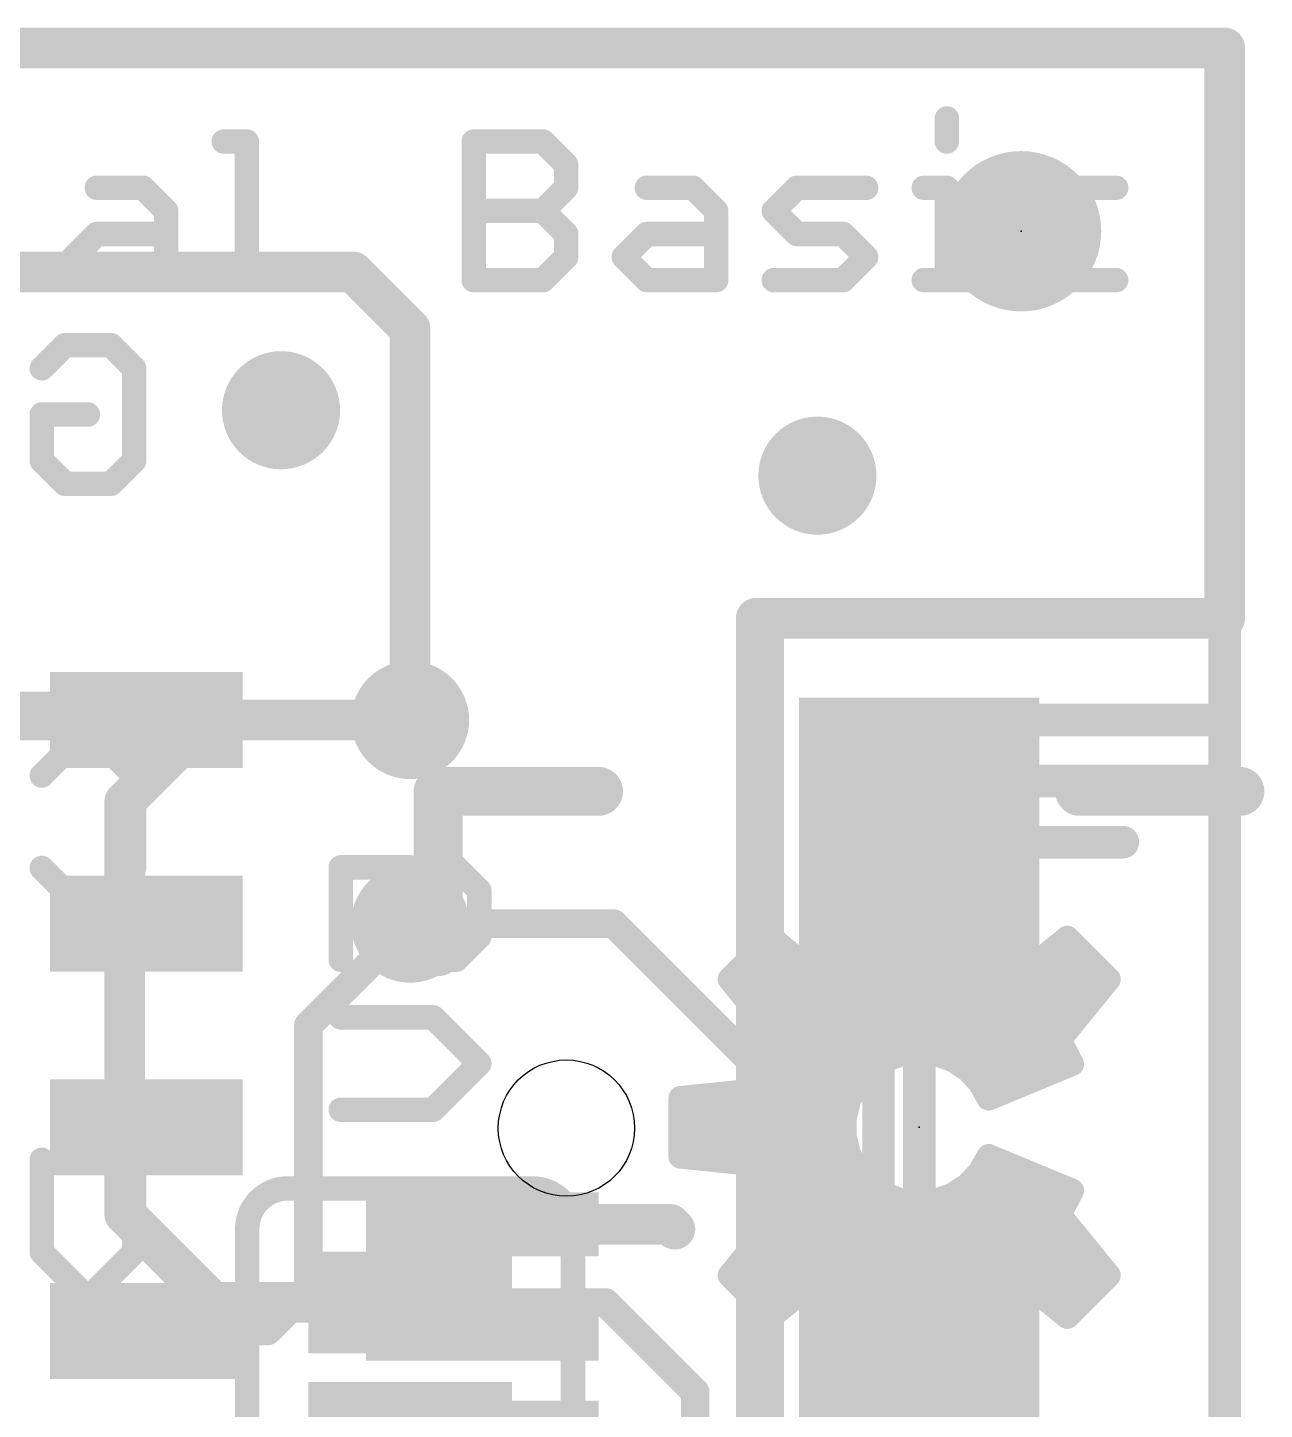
# Model space of a CAD drawing. Extents: x -29 to 78, y -18 to 17.
# Drawn here: x 15.39 to 23.11, y 8.78 to 17.4 of the extents above; entities that cross this region are included whole.
import ezdxf

# ---------------------------------------------------------------- set-up
doc = ezdxf.new("R2010")
doc.units = 0
for name, color, linetype in [('1', 12, 'CONTINUOUS'), ('16', 132, 'CONTINUOUS'), ('18', 110, 'CONTINUOUS'), ('20', 53, 'CONTINUOUS'), ('21', 41, 'CONTINUOUS'), ('22', 40, 'CONTINUOUS'), ('24', 53, 'CONTINUOUS'), ('51', 53, 'CONTINUOUS')]:
    doc.layers.add(name, color=color, linetype=linetype)

# ---------------------------------------------------------------- blocks, each defined once
blk = doc.blocks.new('RECT')
blk.add_solid([(-0.5, -0.5), (0.5, -0.5), (-0.5, 0.5), (0.5, 0.5)])
blk = doc.blocks.new('PIE')
at = {"const_width": 0.5}
blk.add_lwpolyline([(0, -0.25, 1), (0, 0.25, 1), (0, -0.25)], format="xyb", dxfattribs=at)
blk = doc.blocks.new('ROUNDV')
at = {"const_width": 0.5}
blk.add_lwpolyline([(0, -0.25, 1), (0, 0.25, 1), (0, -0.25)], format="xyb", dxfattribs=at)

msp = doc.modelspace()

# ---------------------------------------------------------------- linework, layer by layer
at = {"layer": '1'}
for points, const_width in [([(0, 17.272), (22.86, 17.272)], 0.254), ([(22.86, 17.272), (22.86, 13.716)], 0.254), ([(8.47, 15.875), (17.425, 15.875)], 0.254), ([(17.78, 15.52), (17.425, 15.875)], 0.254), ([(17.78, 15.52), (17.78, 13.081)], 0.254), ([(22.86, 13.716), (19.985, 13.716)], 0.254), ([(19.985, 13.716), (19.985, 3.556)], 0.254), ([(16.135, 13.081), (14.851, 13.081)], 0.254), ([(22.86, 12.7), (20.32, 12.7)], 0.2032), ([(20.32, 12.7), (20.32, 4.191)], 0.2032), ([(22.86, 4.191), (22.86, 12.7)], 0.2032), ([(20.955, 12.319), (22.225, 12.319)], 0.2032), ([(20.955, 4.953), (20.955, 12.319)], 0.2032), ([(17.145, 11.176), (17.78, 11.811)], 0.1778), ([(17.145, 9.525), (17.145, 11.176)], 0.1778), ([(18.23, 9.936), (19.401, 9.936)], 0.254), ([(19.401, 9.936), (19.431, 9.906)], 0.254), ([(16.891, 9.271), (17.145, 9.525)], 0.1778), ([(16.135, 9.271), (16.891, 9.271)], 0.1778)]:
    msp.add_lwpolyline(points, dxfattribs=dict(at, const_width=const_width))
for points, const_width in [([(22.9235, 17.272, 1), (22.7965, 17.272)], 0.127), ([(22.86, 17.2085, 1), (22.86, 17.3355)], 0.127), ([(17.4699, 15.9199, 1), (17.3801, 15.8301)], 0.127), ([(17.425, 15.8115, 1), (17.425, 15.9385)], 0.127), ([(17.8435, 15.52, 1), (17.7165, 15.52)], 0.127), ([(17.7351, 15.4751, 1), (17.8249, 15.5649)], 0.127), ([(19.985, 13.7795, 1), (19.985, 13.6525)], 0.127), ([(20.0485, 13.716, 1), (19.9215, 13.716)], 0.127), ([(22.86, 13.6525, 1), (22.86, 13.7795)], 0.127), ([(22.7965, 13.716, 1), (22.9235, 13.716)], 0.127), ([(16.135, 13.0175, 1), (16.135, 13.1445)], 0.127), ([(17.7165, 13.081, 1), (17.8435, 13.081)], 0.127), ([(20.32, 12.7508, 1), (20.32, 12.6492)], 0.1016), ([(20.3708, 12.7, 1), (20.2692, 12.7)], 0.1016), ([(22.9108, 12.7, 1), (22.8092, 12.7)], 0.1016), ([(22.86, 12.6492, 1), (22.86, 12.7508)], 0.1016), ([(20.955, 12.3698, 1), (20.955, 12.2682)], 0.1016), ([(21.0058, 12.319, 1), (20.9042, 12.319)], 0.1016), ([(22.225, 12.2682, 1), (22.225, 12.3698)], 0.1016), ([(17.8114, 11.7796, 1), (17.7486, 11.8424)], 0.0889), ([(17.1895, 11.176, 1), (17.1005, 11.176)], 0.0889), ([(17.1136, 11.2074, 1), (17.1764, 11.1446)], 0.0889), ([(18.23, 9.9995, 1), (18.23, 9.8725)], 0.127), ([(19.4459, 9.9809, 1), (19.3561, 9.8911)], 0.127), ([(19.3861, 9.8611, 1), (19.4759, 9.9509)], 0.127), ([(19.401, 9.8725, 1), (19.401, 9.9995)], 0.127), ([(17.1005, 9.525, 1), (17.1895, 9.525)], 0.0889), ([(17.1764, 9.4936, 1), (17.1136, 9.5564)], 0.0889), ([(16.135, 9.3155, 1), (16.135, 9.2266)], 0.0889), ([(16.8596, 9.3024, 1), (16.9224, 9.2396)], 0.0889), ([(16.891, 9.2266, 1), (16.891, 9.3155)], 0.0889)]:
    msp.add_lwpolyline(points, format="xyb", dxfattribs=dict(at, const_width=const_width))
at = {"layer": '16'}
for points, const_width in [([(0, 17.272), (22.86, 17.272)], 0.254), ([(22.86, 17.272), (22.86, 13.716)], 0.254), ([(22.86, 13.716), (19.939, 13.716)], 0.254), ([(19.939, 13.716), (19.939, 3.556)], 0.254), ([(16, 12.571), (16.51, 13.081)], 0.254), ([(16.51, 13.081), (17.78, 13.081)], 0.254), ([(22.86, 13.081), (20.701, 13.081)], 0.2032), ([(20.701, 13.081), (20.701, 4.191)], 0.2032), ([(22.86, 4.191), (22.86, 13.081)], 0.2032), ([(16, 10), (16, 12.571)], 0.254), ([(19.05, 11.811), (17.78, 11.811)], 0.1778), ([(19.939, 10.922), (19.05, 11.811)], 0.1778), ([(19.939, 5.842), (19.939, 10.922)], 0.1778), ([(16.5512, 9.4488), (16, 10)], 0.254), ([(17.78, 9.4488), (16.5512, 9.4488)], 0.254), ([(17.78, 9.4488), (18.9992, 9.4488)], 0.1778), ([(18.9992, 9.4488), (19.558, 8.89)], 0.1778), ([(19.558, 6.223), (19.558, 8.89)], 0.1778)]:
    msp.add_lwpolyline(points, dxfattribs=dict(at, const_width=const_width))
for points, const_width in [([(22.9235, 17.272, 1), (22.7965, 17.272)], 0.127), ([(22.86, 17.2085, 1), (22.86, 17.3355)], 0.127), ([(19.939, 13.7795, 1), (19.939, 13.6525)], 0.127), ([(20.0025, 13.716, 1), (19.8755, 13.716)], 0.127), ([(22.86, 13.6525, 1), (22.86, 13.7795)], 0.127), ([(22.7965, 13.716, 1), (22.9235, 13.716)], 0.127), ([(16.51, 13.1445, 1), (16.51, 13.0175)], 0.127), ([(16.5549, 13.0361, 1), (16.4651, 13.1259)], 0.127), ([(17.78, 13.0175, 1), (17.78, 13.1445)], 0.127), ([(20.701, 13.1318, 1), (20.701, 13.0302)], 0.1016), ([(20.7518, 13.081, 1), (20.6502, 13.081)], 0.1016), ([(22.9108, 13.081, 1), (22.8092, 13.081)], 0.1016), ([(22.86, 13.0302, 1), (22.86, 13.1318)], 0.1016), ([(16.0635, 12.571, 1), (15.9365, 12.571)], 0.127), ([(15.9551, 12.6159, 1), (16.0449, 12.5261)], 0.127), ([(17.78, 11.8554, 1), (17.78, 11.7666)], 0.0889), ([(19.0814, 11.8424, 1), (19.0186, 11.7796)], 0.0889), ([(19.05, 11.7666, 1), (19.05, 11.8554)], 0.0889), ([(19.9835, 10.922, 1), (19.8945, 10.922)], 0.0889), ([(19.9076, 10.8906, 1), (19.9704, 10.9534)], 0.0889), ([(16.0449, 10.0449, 1), (15.9551, 9.9551)], 0.127), ([(15.9365, 10, 1), (16.0635, 10)], 0.127), ([(16.5512, 9.5123, 1), (16.5512, 9.3853)], 0.127), ([(17.78, 9.3853, 1), (17.78, 9.5123)], 0.127), ([(16.5063, 9.4039, 1), (16.5961, 9.4937)], 0.127), ([(17.78, 9.4932, 1), (17.78, 9.4044)], 0.0889), ([(19.0306, 9.4802, 1), (18.9678, 9.4174)], 0.0889), ([(18.9992, 9.4044, 1), (18.9992, 9.4932)], 0.0889), ([(19.6025, 8.89, 1), (19.5135, 8.89)], 0.0889), ([(19.5266, 8.8586, 1), (19.5894, 8.9214)], 0.0889)]:
    msp.add_lwpolyline(points, format="xyb", dxfattribs=dict(at, const_width=const_width))
at = {"layer": '20', "const_width": 0.2032}
for points in [[(0, 17.272), (22.86, 17.272)], [(22.86, 17.272), (22.86, 0)]]:
    msp.add_lwpolyline(points, dxfattribs=at)
at = {"layer": '20', "const_width": 0.1016}
for points in [[(22.9108, 17.272, 1), (22.8092, 17.272)], [(22.86, 17.2212, 1), (22.86, 17.3228)]]:
    msp.add_lwpolyline(points, format="xyb", dxfattribs=at)
at = {"layer": '20'}
msp.add_circle((18.755, 10.536), 0.425, dxfattribs=at)
at = {"layer": '21'}
for points, const_width in [([(21.1274, 16.8326), (21.1274, 16.6885)], 0.1524), ([(16.6176, 16.6885), (16.7617, 16.6885)], 0.1524), ([(16.7617, 16.6885), (16.7617, 15.8242)], 0.1524), ([(18.1768, 15.8242), (18.1768, 16.6885)], 0.1524), ([(18.1768, 16.6885), (18.609, 16.6885)], 0.1524), ([(18.609, 16.6885), (18.7531, 16.5445)], 0.1524), ([(18.7531, 16.5445), (18.7531, 16.4004)], 0.1524), ([(15.8262, 16.4004), (16.1143, 16.4004)], 0.1524), ([(16.1143, 16.4004), (16.2583, 16.2564)], 0.1524), ([(18.7531, 16.4004), (18.609, 16.2564)], 0.1524), ([(19.2564, 16.4004), (19.5445, 16.4004)], 0.1524), ([(19.5445, 16.4004), (19.6886, 16.2564)], 0.1524), ([(20.0479, 16.2564), (20.1919, 16.4004)], 0.1524), ([(20.1919, 16.4004), (20.6241, 16.4004)], 0.1524), ([(20.9834, 16.4004), (21.1274, 16.4004)], 0.1524), ([(21.1274, 16.4004), (21.1274, 15.8242)], 0.1524), ([(21.7511, 16.4004), (21.6071, 16.2564)], 0.1524), ([(22.1833, 16.4004), (21.7511, 16.4004)], 0.1524), ([(16.2583, 16.2564), (16.2583, 15.8242)], 0.1524), ([(18.1768, 16.2564), (18.609, 16.2564)], 0.1524), ([(18.609, 16.2564), (18.7531, 16.1123)], 0.1524), ([(19.6886, 16.2564), (19.6886, 15.8242)], 0.1524), ([(20.1919, 16.1123), (20.0479, 16.2564)], 0.1524), ([(21.6071, 16.2564), (21.6071, 15.9683)], 0.1524), ([(15.6821, 15.9683), (15.8262, 16.1123)], 0.1524), ([(15.8262, 16.1123), (16.2583, 16.1123)], 0.1524), ([(18.7531, 16.1123), (18.7531, 15.9683)], 0.1524), ([(19.1123, 15.9683), (19.2564, 16.1123)], 0.1524), ([(19.2564, 16.1123), (19.6886, 16.1123)], 0.1524), ([(20.48, 16.1123), (20.1919, 16.1123)], 0.1524), ([(20.6241, 15.9683), (20.48, 16.1123)], 0.1524), ([(15.8262, 15.8242), (15.6821, 15.9683)], 0.1524), ([(18.7531, 15.9683), (18.609, 15.8242)], 0.1524), ([(19.2564, 15.8242), (19.1123, 15.9683)], 0.1524), ([(20.48, 15.8242), (20.6241, 15.9683)], 0.1524), ([(21.6071, 15.9683), (21.7511, 15.8242)], 0.1524), ([(15.0584, 15.8242), (15.3466, 15.8242)], 0.1524), ([(16.2583, 15.8242), (15.8262, 15.8242)], 0.1524), ([(16.6176, 15.8242), (16.9057, 15.8242)], 0.1524), ([(18.609, 15.8242), (18.1768, 15.8242)], 0.1524), ([(19.6886, 15.8242), (19.2564, 15.8242)], 0.1524), ([(20.0479, 15.8242), (20.48, 15.8242)], 0.1524), ([(20.9834, 15.8242), (21.2715, 15.8242)], 0.1524), ([(21.7511, 15.8242), (22.1833, 15.8242)], 0.1524), ([(18.955, 12.636), (17.955, 12.636)], 0.3048), ([(17.955, 12.636), (17.955, 11.636)], 0.3048), ([(21.955, 12.636), (22.955, 12.636)], 0.3048)]:
    msp.add_lwpolyline(points, dxfattribs=dict(at, const_width=const_width))
for points, const_width in [([(21.1655, 16.8326, 1), (21.0893, 16.8326)], 0.0762), ([(16.6176, 16.7266, 1), (16.6176, 16.6504)], 0.0762), ([(16.7998, 16.6885, 1), (16.7236, 16.6885)], 0.0762), ([(16.7617, 16.6504, 1), (16.7617, 16.7266)], 0.0762), ([(18.2149, 16.6885, 1), (18.1387, 16.6885)], 0.0762), ([(18.1768, 16.7266, 1), (18.1768, 16.6504)], 0.0762), ([(18.6359, 16.7155, 1), (18.5821, 16.6616)], 0.0762), ([(18.609, 16.6504, 1), (18.609, 16.7266)], 0.0762), ([(21.0893, 16.6885, 1), (21.1655, 16.6885)], 0.0762), ([(18.7912, 16.5445, 1), (18.715, 16.5445)], 0.0762), ([(18.7261, 16.5175, 1), (18.78, 16.5714)], 0.0762), ([(15.8262, 16.4385, 1), (15.8262, 16.3623)], 0.0762), ([(16.1412, 16.4274, 1), (16.0873, 16.3735)], 0.0762), ([(16.1143, 16.3623, 1), (16.1143, 16.4385)], 0.0762), ([(18.78, 16.3735, 1), (18.7261, 16.4274)], 0.0762), ([(19.2564, 16.4385, 1), (19.2564, 16.3623)], 0.0762), ([(19.5715, 16.4274, 1), (19.5176, 16.3735)], 0.0762), ([(19.5445, 16.3623, 1), (19.5445, 16.4385)], 0.0762), ([(20.1919, 16.4385, 1), (20.1919, 16.3623)], 0.0762), ([(20.2189, 16.3735, 1), (20.165, 16.4274)], 0.0762), ([(20.6241, 16.3623, 1), (20.6241, 16.4385)], 0.0762), ([(20.9834, 16.4385, 1), (20.9834, 16.3623)], 0.0762), ([(21.1655, 16.4004, 1), (21.0893, 16.4004)], 0.0762), ([(21.1274, 16.3623, 1), (21.1274, 16.4385)], 0.0762), ([(21.7511, 16.4385, 1), (21.7511, 16.3623)], 0.0762), ([(21.7781, 16.3735, 1), (21.7242, 16.4274)], 0.0762), ([(22.1833, 16.3623, 1), (22.1833, 16.4385)], 0.0762), ([(18.715, 16.4004, 1), (18.7912, 16.4004)], 0.0762), ([(16.2964, 16.2564, 1), (16.2202, 16.2564)], 0.0762), ([(16.2314, 16.2294, 1), (16.2853, 16.2833)], 0.0762), ([(18.1768, 16.2945, 1), (18.1768, 16.2183)], 0.0762), ([(18.6359, 16.2833, 1), (18.5821, 16.2294)], 0.0762), ([(18.5821, 16.2833, 1), (18.6359, 16.2294)], 0.0762), ([(18.609, 16.2183, 1), (18.609, 16.2945)], 0.0762), ([(19.7267, 16.2564, 1), (19.6505, 16.2564)], 0.0762), ([(19.6616, 16.2294, 1), (19.7155, 16.2833)], 0.0762), ([(20.0748, 16.2833, 1), (20.0209, 16.2294)], 0.0762), ([(20.0209, 16.2833, 1), (20.0748, 16.2294)], 0.0762), ([(21.5801, 16.2833, 1), (21.634, 16.2294)], 0.0762), ([(21.6452, 16.2564, 1), (21.569, 16.2564)], 0.0762), ([(15.8262, 16.1504, 1), (15.8262, 16.0742)], 0.0762), ([(15.8531, 16.0854, 1), (15.7992, 16.1393)], 0.0762), ([(16.2583, 16.0742, 1), (16.2583, 16.1504)], 0.0762), ([(18.7912, 16.1123, 1), (18.715, 16.1123)], 0.0762), ([(18.7261, 16.0854, 1), (18.78, 16.1393)], 0.0762), ([(19.2564, 16.1504, 1), (19.2564, 16.0742)], 0.0762), ([(19.2833, 16.0854, 1), (19.2295, 16.1393)], 0.0762), ([(19.6886, 16.0742, 1), (19.6886, 16.1504)], 0.0762), ([(20.1919, 16.1504, 1), (20.1919, 16.0742)], 0.0762), ([(20.165, 16.0854, 1), (20.2189, 16.1393)], 0.0762), ([(20.507, 16.1393, 1), (20.4531, 16.0854)], 0.0762), ([(20.48, 16.0742, 1), (20.48, 16.1504)], 0.0762), ([(15.7091, 15.9952, 1), (15.6552, 15.9413)], 0.0762), ([(15.6552, 15.9952, 1), (15.7091, 15.9413)], 0.0762), ([(18.78, 15.9413, 1), (18.7261, 15.9952)], 0.0762), ([(19.1393, 15.9952, 1), (19.0854, 15.9413)], 0.0762), ([(19.0854, 15.9952, 1), (19.1393, 15.9413)], 0.0762), ([(20.651, 15.9413, 1), (20.5972, 15.9952)], 0.0762), ([(20.5972, 15.9413, 1), (20.651, 15.9952)], 0.0762), ([(21.634, 15.9952, 1), (21.5801, 15.9413)], 0.0762), ([(18.715, 15.9683, 1), (18.7912, 15.9683)], 0.0762), ([(21.569, 15.9683, 1), (21.6452, 15.9683)], 0.0762), ([(15.3466, 15.7861, 1), (15.3466, 15.8623)], 0.0762), ([(15.8262, 15.8623, 1), (15.8262, 15.7861)], 0.0762), ([(15.7992, 15.7973, 1), (15.8531, 15.8511)], 0.0762), ([(16.2202, 15.8242, 1), (16.2964, 15.8242)], 0.0762), ([(16.2583, 15.7861, 1), (16.2583, 15.8623)], 0.0762), ([(16.6176, 15.8623, 1), (16.6176, 15.7861)], 0.0762), ([(16.7236, 15.8242, 1), (16.7998, 15.8242)], 0.0762), ([(16.9057, 15.7861, 1), (16.9057, 15.8623)], 0.0762), ([(18.1768, 15.8623, 1), (18.1768, 15.7861)], 0.0762), ([(18.1387, 15.8242, 1), (18.2149, 15.8242)], 0.0762), ([(18.5821, 15.8511, 1), (18.6359, 15.7973)], 0.0762), ([(18.609, 15.7861, 1), (18.609, 15.8623)], 0.0762), ([(19.2564, 15.8623, 1), (19.2564, 15.7861)], 0.0762), ([(19.2295, 15.7973, 1), (19.2833, 15.8511)], 0.0762), ([(19.6505, 15.8242, 1), (19.7267, 15.8242)], 0.0762), ([(19.6886, 15.7861, 1), (19.6886, 15.8623)], 0.0762), ([(20.0479, 15.8623, 1), (20.0479, 15.7861)], 0.0762), ([(20.4531, 15.8511, 1), (20.507, 15.7973)], 0.0762), ([(20.48, 15.7861, 1), (20.48, 15.8623)], 0.0762), ([(20.9834, 15.8623, 1), (20.9834, 15.7861)], 0.0762), ([(21.0893, 15.8242, 1), (21.1655, 15.8242)], 0.0762), ([(21.2715, 15.7861, 1), (21.2715, 15.8623)], 0.0762), ([(21.7511, 15.8623, 1), (21.7511, 15.7861)], 0.0762), ([(21.7242, 15.7973, 1), (21.7781, 15.8511)], 0.0762), ([(22.1833, 15.7861, 1), (22.1833, 15.8623)], 0.0762), ([(17.955, 12.7122, 1), (17.955, 12.5598)], 0.1524), ([(18.0312, 12.636, 1), (17.8788, 12.636)], 0.1524), ([(18.955, 12.5598, 1), (18.955, 12.7122)], 0.1524), ([(21.955, 12.7122, 1), (21.955, 12.5598)], 0.1524), ([(22.955, 12.5598, 1), (22.955, 12.7122)], 0.1524), ([(17.8788, 11.636, 1), (18.0312, 11.636)], 0.1524)]:
    msp.add_lwpolyline(points, format="xyb", dxfattribs=dict(at, const_width=const_width))
at = {"layer": '22'}
for points, const_width in [([(15.4829, 15.2745), (15.6269, 15.4185)], 0.1524), ([(15.6269, 15.4185), (15.915, 15.4185)], 0.1524), ([(15.915, 15.4185), (16.0591, 15.2745)], 0.1524), ([(16.0591, 15.2745), (16.0591, 14.6983)], 0.1524), ([(15.4829, 14.6983), (15.4829, 14.9864)], 0.1524), ([(15.4829, 14.9864), (15.771, 14.9864)], 0.1524), ([(15.6269, 14.5542), (15.4829, 14.6983)], 0.1524), ([(16.0591, 14.6983), (15.915, 14.5542)], 0.1524), ([(15.915, 14.5542), (15.6269, 14.5542)], 0.1524), ([(16.1353, 13.1826), (13.3287, 13.1826)], 0.1524), ([(15.4829, 12.7345), (15.6269, 12.8785)], 0.1524), ([(15.6269, 12.8785), (15.915, 12.8785)], 0.1524), ([(15.915, 12.8785), (16.0591, 12.7345)], 0.1524), ([(16.0591, 12.7345), (16.0591, 12.1583)], 0.1524), ([(17.3475, 11.5861), (17.3475, 12.1623)], 0.1524), ([(17.3475, 12.1623), (17.7796, 12.1623)], 0.1524), ([(17.7796, 12.1623), (17.6356, 11.8742)], 0.1524), ([(18.2118, 12.0183), (18.0677, 12.1623)], 0.1524), ([(15.6269, 12.0142), (15.4829, 12.1583)], 0.1524), ([(16.0591, 12.1583), (15.915, 12.0142)], 0.1524), ([(15.915, 12.0142), (15.6269, 12.0142)], 0.1524), ([(18.2118, 11.7302), (18.2118, 12.0183)], 0.1524), ([(20.723, 11.5459), (20.7722, 12.0298)], 0.15), ([(20.7692, 12), (21.1408, 12)], 0.15), ([(20.7722, 12.0298), (21.1378, 12.0298)], 0.15), ([(21.1378, 12.0298), (21.187, 11.5459)], 0.15), ([(17.6356, 11.8742), (17.6356, 11.7302)], 0.1524), ([(20.7539, 11.85), (21.1561, 11.85)], 0.15), ([(17.6356, 11.7302), (17.7796, 11.5861)], 0.1524), ([(18.0677, 11.5861), (18.2118, 11.7302)], 0.1524), ([(19.773, 11.4645), (20.0315, 11.723)], 0.15), ([(20.0085, 11.7), (20.0597, 11.7)], 0.15), ([(20.0315, 11.723), (20.4085, 11.4156)], 0.15), ([(20.7387, 11.7), (21.1713, 11.7)], 0.15), ([(21.5015, 11.4156), (21.8785, 11.723)], 0.15), ([(21.8503, 11.7), (21.9015, 11.7)], 0.15), ([(21.8785, 11.723), (22.137, 11.4645)], 0.15), ([(17.7796, 11.5861), (18.0677, 11.5861)], 0.1524), ([(19.8585, 11.55), (20.2437, 11.55)], 0.15), ([(20.4085, 11.4156), (20.5603, 11.4938)], 0.15), ([(20.5603, 11.4938), (20.723, 11.5459)], 0.15), ([(20.7234, 11.55), (21.1866, 11.55)], 0.15), ([(21.187, 11.5459), (21.3497, 11.4938)], 0.15), ([(21.3497, 11.4938), (21.5015, 11.4156)], 0.15), ([(21.6663, 11.55), (22.0515, 11.55)], 0.15), ([(20.0804, 11.0875), (19.773, 11.4645)], 0.15), ([(19.8256, 11.4), (22.0844, 11.4)], 0.15), ([(22.137, 11.4645), (21.8296, 11.0875)], 0.15), ([(17.3475, 11.2268), (17.9237, 11.2268)], 0.1524), ([(17.9237, 11.2268), (18.2118, 10.9387)], 0.1524), ([(19.9479, 11.25), (21.9621, 11.25)], 0.15), ([(20.0022, 10.9357), (20.0804, 11.0875)], 0.15), ([(20.0702, 11.1), (21.8398, 11.1)], 0.15), ([(21.8296, 11.0875), (21.9078, 10.9357)], 0.15), ([(20.7386, 10.9568), (20.646, 10.8934)], 0.15), ([(20.8436, 10.9963), (20.7386, 10.9568)], 0.15), ([(20.955, 11.0098), (20.8436, 10.9963)], 0.15), ([(21.0644, 10.9969), (20.955, 11.0098)], 0.15), ([(21.1678, 10.9587), (21.0644, 10.9969)], 0.15), ([(21.2595, 10.8975), (21.1678, 10.9587)], 0.15), ([(18.2118, 10.9387), (17.9237, 10.6506)], 0.1524), ([(19.9501, 10.773), (20.0022, 10.9357)], 0.15), ([(20.0096, 10.95), (20.7287, 10.95)], 0.15), ([(20.646, 10.8934), (20.5711, 10.8099)], 0.15), ([(21.1809, 10.95), (21.9004, 10.95)], 0.15), ([(21.3343, 10.8166), (21.2595, 10.8975)], 0.15), ([(21.9078, 10.9357), (21.3881, 10.7204)], 0.15), ([(19.9587, 10.8), (20.5658, 10.8)], 0.15), ([(20.5711, 10.8099), (20.5182, 10.7109)], 0.15), ([(21.3881, 10.7204), (21.3343, 10.8166)], 0.15), ([(21.3435, 10.8), (21.5802, 10.8)], 0.15), ([(19.4662, 10.7238), (19.9501, 10.773)], 0.15), ([(19.4662, 10.3582), (19.4662, 10.7238)], 0.15), ([(20.5182, 10.7109), (20.4904, 10.6022)], 0.15), ([(17.9237, 10.6506), (17.3475, 10.6506)], 0.1524), ([(19.4662, 10.65), (20.5026, 10.65)], 0.15), ([(20.4904, 10.6022), (20.4892, 10.49)], 0.15), ([(19.4662, 10.5), (20.4893, 10.5)], 0.15), ([(20.4892, 10.49), (20.5146, 10.3808)], 0.15), ([(19.9501, 10.309), (19.4662, 10.3582)], 0.15), ([(20.5146, 10.3808), (20.5654, 10.2807)], 0.15), ([(21.333, 10.2638), (21.3881, 10.3616)], 0.15), ([(21.3881, 10.3616), (21.9078, 10.1463)], 0.15), ([(15.4829, 9.7623), (15.4829, 10.3385)], 0.1524), ([(16.0591, 10.3385), (16.0591, 9.7623)], 0.1524), ([(19.5468, 10.35), (20.5302, 10.35)], 0.15), ([(20.0022, 10.1463), (19.9501, 10.309)], 0.15), ([(20.5654, 10.2807), (20.6384, 10.1955)], 0.15), ([(21.3816, 10.35), (21.4161, 10.35)], 0.15), ([(19.985, 10.2), (20.6346, 10.2)], 0.15), ([(20.6384, 10.1955), (20.7296, 10.1302)], 0.15), ([(21.1623, 10.1207), (21.2563, 10.182)], 0.15), ([(21.2563, 10.182), (21.333, 10.2638)], 0.15), ([(21.2732, 10.2), (21.7782, 10.2)], 0.15), ([(18.542, 10.16), (17.018, 10.16)], 0.1524), ([(20.0804, 9.9945), (20.0022, 10.1463)], 0.15), ([(20.7296, 10.1302), (20.8337, 10.0883)], 0.15), ([(21.0565, 10.0835), (21.1623, 10.1207)], 0.15), ([(21.9078, 10.1463), (21.8296, 9.9945)], 0.15), ([(20.0518, 10.05), (21.8582, 10.05)], 0.15), ([(20.8337, 10.0883), (20.9448, 10.0725)], 0.15), ([(20.9448, 10.0725), (21.0565, 10.0835)], 0.15), ([(19.773, 9.6175), (20.0804, 9.9945)], 0.15), ([(21.8296, 9.9945), (22.137, 9.6175)], 0.15), ([(16.764, 9.906), (16.764, 7.366)], 0.1524), ([(18.796, 7.366), (18.796, 9.906)], 0.1524), ([(20.0033, 9.9), (21.9067, 9.9)], 0.15), ([(15.771, 9.4742), (15.4829, 9.7623)], 0.1524), ([(16.0591, 9.7623), (15.771, 9.4742)], 0.1524), ([(19.881, 9.75), (22.029, 9.75)], 0.15), ([(20.4085, 9.6664), (20.0315, 9.359)], 0.15), ([(20.5603, 9.5882), (20.4085, 9.6664)], 0.15), ([(21.5015, 9.6664), (21.3497, 9.5882)], 0.15), ([(21.8785, 9.359), (21.5015, 9.6664)], 0.15), ([(20.0315, 9.359), (19.773, 9.6175)], 0.15), ([(19.7905, 9.6), (20.3271, 9.6)], 0.15), ([(20.5374, 9.6), (21.3726, 9.6)], 0.15), ([(20.723, 9.5361), (20.5603, 9.5882)], 0.15), ([(21.3497, 9.5882), (21.187, 9.5361)], 0.15), ([(21.5829, 9.6), (22.1195, 9.6)], 0.15), ([(22.137, 9.6175), (21.8785, 9.359)], 0.15), ([(20.7722, 9.0522), (20.723, 9.5361)], 0.15), ([(21.187, 9.5361), (21.1378, 9.0522)], 0.15), ([(19.9405, 9.45), (20.1431, 9.45)], 0.15), ([(20.7318, 9.45), (21.1782, 9.45)], 0.15), ([(21.7669, 9.45), (21.9695, 9.45)], 0.15), ([(20.747, 9.3), (21.163, 9.3)], 0.15), ([(20.7623, 9.15), (21.1477, 9.15)], 0.15), ([(21.1378, 9.0522), (20.7722, 9.0522)], 0.15)]:
    msp.add_lwpolyline(points, dxfattribs=dict(at, const_width=const_width))
for points, const_width in [([(15.6269, 15.4566, 1), (15.6269, 15.3804)], 0.0762), ([(15.6539, 15.3916, 1), (15.6, 15.4455)], 0.0762), ([(15.942, 15.4455, 1), (15.8881, 15.3916)], 0.0762), ([(15.915, 15.3804, 1), (15.915, 15.4566)], 0.0762), ([(15.4559, 15.3014, 1), (15.5098, 15.2475)], 0.0762), ([(16.0972, 15.2745, 1), (16.021, 15.2745)], 0.0762), ([(16.0321, 15.2475, 1), (16.086, 15.3014)], 0.0762), ([(15.521, 14.9864, 1), (15.4448, 14.9864)], 0.0762), ([(15.4829, 15.0245, 1), (15.4829, 14.9483)], 0.0762), ([(15.771, 14.9483, 1), (15.771, 15.0245)], 0.0762), ([(15.5098, 14.7252, 1), (15.4559, 14.6713)], 0.0762), ([(15.4448, 14.6983, 1), (15.521, 14.6983)], 0.0762), ([(16.021, 14.6983, 1), (16.0972, 14.6983)], 0.0762), ([(16.086, 14.6713, 1), (16.0321, 14.7252)], 0.0762), ([(15.6269, 14.5923, 1), (15.6269, 14.5161)], 0.0762), ([(15.6, 14.5273, 1), (15.6539, 14.5811)], 0.0762), ([(15.8881, 14.5811, 1), (15.942, 14.5273)], 0.0762), ([(15.915, 14.5161, 1), (15.915, 14.5923)], 0.0762), ([(16.1353, 13.1445, 1), (16.1353, 13.2207)], 0.0762), ([(15.6269, 12.9166, 1), (15.6269, 12.8404)], 0.0762), ([(15.6539, 12.8516, 1), (15.6, 12.9055)], 0.0762), ([(15.942, 12.9055, 1), (15.8881, 12.8516)], 0.0762), ([(15.915, 12.8404, 1), (15.915, 12.9166)], 0.0762), ([(15.4559, 12.7614, 1), (15.5098, 12.7075)], 0.0762), ([(16.0972, 12.7345, 1), (16.021, 12.7345)], 0.0762), ([(16.0321, 12.7075, 1), (16.086, 12.7614)], 0.0762), ([(17.3856, 12.1623, 1), (17.3094, 12.1623)], 0.0762), ([(17.3475, 12.2004, 1), (17.3475, 12.1242)], 0.0762), ([(17.8137, 12.1453, 1), (17.7456, 12.1794)], 0.0762), ([(17.7796, 12.1242, 1), (17.7796, 12.2004)], 0.0762), ([(18.0947, 12.1893, 1), (18.0408, 12.1354)], 0.0762), ([(15.5098, 12.1852, 1), (15.4559, 12.1313)], 0.0762), ([(16.021, 12.1583, 1), (16.0972, 12.1583)], 0.0762), ([(16.086, 12.1313, 1), (16.0321, 12.1852)], 0.0762), ([(15.6269, 12.0523, 1), (15.6269, 11.9761)], 0.0762), ([(15.6, 11.9873, 1), (15.6539, 12.0411)], 0.0762), ([(15.8881, 12.0411, 1), (15.942, 11.9873)], 0.0762), ([(15.915, 11.9761, 1), (15.915, 12.0523)], 0.0762), ([(18.2499, 12.0183, 1), (18.1737, 12.0183)], 0.0762), ([(18.1849, 11.9913, 1), (18.2387, 12.0452)], 0.0762), ([(20.7692, 12.0375, 1), (20.7692, 11.9625)], 0.075), ([(20.7722, 12.0673, 1), (20.7722, 11.9923)], 0.075), ([(20.8095, 12.026, 1), (20.7349, 12.0336)], 0.075), ([(21.1751, 12.0336, 1), (21.1005, 12.026)], 0.075), ([(21.1378, 11.9923, 1), (21.1378, 12.0673)], 0.075), ([(21.1408, 11.9625, 1), (21.1408, 12.0375)], 0.075), ([(17.6737, 11.8742, 1), (17.5975, 11.8742)], 0.0762), ([(17.6015, 11.8912, 1), (17.6697, 11.8572)], 0.0762), ([(20.7539, 11.8875, 1), (20.7539, 11.8125)], 0.075), ([(21.1561, 11.8125, 1), (21.1561, 11.8875)], 0.075), ([(17.6625, 11.7571, 1), (17.6086, 11.7032)], 0.0762), ([(18.2387, 11.7032, 1), (18.1849, 11.7571)], 0.0762), ([(17.5975, 11.7302, 1), (17.6737, 11.7302)], 0.0762), ([(18.1737, 11.7302, 1), (18.2499, 11.7302)], 0.0762), ([(20.0085, 11.7375, 1), (20.0085, 11.6625)], 0.075), ([(20.0552, 11.7521, 1), (20.0078, 11.6939)], 0.075), ([(20.058, 11.6965, 1), (20.005, 11.7495)], 0.075), ([(20.0597, 11.6625, 1), (20.0597, 11.7375)], 0.075), ([(20.7387, 11.7375, 1), (20.7387, 11.6625)], 0.075), ([(21.1713, 11.6625, 1), (21.1713, 11.7375)], 0.075), ([(21.8503, 11.7375, 1), (21.8503, 11.6625)], 0.075), ([(21.905, 11.7495, 1), (21.852, 11.6965)], 0.075), ([(21.9022, 11.6939, 1), (21.8548, 11.7521)], 0.075), ([(21.9015, 11.6625, 1), (21.9015, 11.7375)], 0.075), ([(17.7796, 11.6242, 1), (17.7796, 11.548)], 0.0762), ([(17.7527, 11.5592, 1), (17.8066, 11.613)], 0.0762), ([(18.0408, 11.613, 1), (18.0947, 11.5592)], 0.0762), ([(18.0677, 11.548, 1), (18.0677, 11.6242)], 0.0762), ([(17.3094, 11.5861, 1), (17.3856, 11.5861)], 0.0762), ([(19.8585, 11.5875, 1), (19.8585, 11.5125)], 0.075), ([(20.2437, 11.5125, 1), (20.2437, 11.5875)], 0.075), ([(20.5489, 11.5295, 1), (20.5718, 11.4581)], 0.075), ([(20.5775, 11.4605, 1), (20.5432, 11.5272)], 0.075), ([(20.6857, 11.5497, 1), (20.7603, 11.5421)], 0.075), ([(20.7234, 11.5875, 1), (20.7234, 11.5125)], 0.075), ([(20.7344, 11.5102, 1), (20.7116, 11.5816)], 0.075), ([(21.1984, 11.5816, 1), (21.1756, 11.5102)], 0.075), ([(21.1497, 11.5421, 1), (21.2243, 11.5497)], 0.075), ([(21.1866, 11.5125, 1), (21.1866, 11.5875)], 0.075), ([(21.3668, 11.5272, 1), (21.3325, 11.4605)], 0.075), ([(21.3382, 11.4581, 1), (21.3611, 11.5295)], 0.075), ([(21.6663, 11.5875, 1), (21.6663, 11.5125)], 0.075), ([(22.0515, 11.5125, 1), (22.0515, 11.5875)], 0.075), ([(19.8021, 11.4882, 1), (19.7439, 11.4408)], 0.075), ([(19.7465, 11.491, 1), (19.7995, 11.438)], 0.075), ([(19.8256, 11.4375, 1), (19.8256, 11.3625)], 0.075), ([(20.3913, 11.4489, 1), (20.4257, 11.3823)], 0.075), ([(20.3848, 11.3865, 1), (20.4322, 11.4447)], 0.075), ([(21.4778, 11.4447, 1), (21.5252, 11.3865)], 0.075), ([(21.4843, 11.3823, 1), (21.5187, 11.4489)], 0.075), ([(22.0844, 11.3625, 1), (22.0844, 11.4375)], 0.075), ([(22.1661, 11.4408, 1), (22.1079, 11.4882)], 0.075), ([(22.1105, 11.438, 1), (22.1635, 11.491)], 0.075), ([(17.3475, 11.2649, 1), (17.3475, 11.1887)], 0.0762), ([(17.9506, 11.2537, 1), (17.8967, 11.1999)], 0.0762), ([(17.9237, 11.1887, 1), (17.9237, 11.2649)], 0.0762), ([(19.9479, 11.2875, 1), (19.9479, 11.2125)], 0.075), ([(21.9621, 11.2125, 1), (21.9621, 11.2875)], 0.075), ([(20.0702, 11.1375, 1), (20.0702, 11.0625)], 0.075), ([(20.1137, 11.0703, 1), (20.0471, 11.1047)], 0.075), ([(20.0513, 11.0638, 1), (20.1095, 11.1112)], 0.075), ([(21.8629, 11.1047, 1), (21.7963, 11.0703)], 0.075), ([(21.8005, 11.1112, 1), (21.8587, 11.0638)], 0.075), ([(21.8398, 11.0625, 1), (21.8398, 11.1375)], 0.075), ([(20.7598, 10.9259, 1), (20.7174, 10.9878)], 0.075), ([(20.8391, 11.0336, 1), (20.8481, 10.9591)], 0.075), ([(20.8568, 10.9613, 1), (20.8304, 11.0314)], 0.075), ([(20.9594, 11.047, 1), (20.9506, 10.9726)], 0.075), ([(20.9595, 10.9726, 1), (20.9505, 11.047)], 0.075), ([(21.0774, 11.032, 1), (21.0515, 10.9617)], 0.075), ([(21.06, 10.9596, 1), (21.0688, 11.0341)], 0.075), ([(21.1887, 10.9899, 1), (21.147, 10.9275)], 0.075), ([(21.1549, 10.9235, 1), (21.1808, 10.9939)], 0.075), ([(18.2387, 10.9117, 1), (18.1849, 10.9656)], 0.0762), ([(18.1849, 10.9117, 1), (18.2387, 10.9656)], 0.0762), ([(19.9688, 10.9528, 1), (20.0355, 10.9185)], 0.075), ([(20.0379, 10.9242, 1), (19.9665, 10.9471)], 0.075), ([(20.0096, 10.9875, 1), (20.0096, 10.9125)], 0.075), ([(20.6248, 10.9244, 1), (20.6672, 10.8625)], 0.075), ([(20.6739, 10.8684, 1), (20.6181, 10.9185)], 0.075), ([(20.7254, 10.9919, 1), (20.7518, 10.9217)], 0.075), ([(20.7287, 10.9125, 1), (20.7287, 10.9875)], 0.075), ([(21.1809, 10.9875, 1), (21.1809, 10.9125)], 0.075), ([(21.287, 10.9229, 1), (21.2319, 10.872)], 0.075), ([(21.2386, 10.8663, 1), (21.2803, 10.9287)], 0.075), ([(21.8745, 10.9185, 1), (21.9411, 10.9529)], 0.075), ([(21.9222, 10.9011, 1), (21.8934, 10.9703)], 0.075), ([(21.9004, 10.9125, 1), (21.9004, 10.9875)], 0.075), ([(19.9587, 10.8375, 1), (19.9587, 10.7625)], 0.075), ([(20.5432, 10.8349, 1), (20.599, 10.7849)], 0.075), ([(20.6042, 10.7922, 1), (20.538, 10.8276)], 0.075), ([(20.5658, 10.7625, 1), (20.5658, 10.8375)], 0.075), ([(21.367, 10.8349, 1), (21.3015, 10.7982)], 0.075), ([(21.3435, 10.8375, 1), (21.3435, 10.7625)], 0.075), ([(21.3067, 10.7911, 1), (21.3618, 10.842)], 0.075), ([(21.5802, 10.7625, 1), (21.5802, 10.8375)], 0.075), ([(19.5037, 10.7238, 1), (19.4287, 10.7238)], 0.075), ([(19.4624, 10.7611, 1), (19.47, 10.6865)], 0.075), ([(19.9144, 10.7844, 1), (19.9858, 10.7616)], 0.075), ([(19.9539, 10.7357, 1), (19.9463, 10.8103)], 0.075), ([(20.5546, 10.7016, 1), (20.4819, 10.7202)], 0.075), ([(21.3737, 10.755, 1), (21.4025, 10.6858)], 0.075), ([(21.3554, 10.7021, 1), (21.4208, 10.7387)], 0.075), ([(17.3475, 10.6887, 1), (17.3475, 10.6125)], 0.0762), ([(17.8967, 10.6775, 1), (17.9506, 10.6236)], 0.0762), ([(17.9237, 10.6125, 1), (17.9237, 10.6887)], 0.0762), ([(19.4662, 10.6875, 1), (19.4662, 10.6125)], 0.075), ([(20.4852, 10.7286, 1), (20.5513, 10.6932)], 0.075), ([(20.5026, 10.6125, 1), (20.5026, 10.6875)], 0.075), ([(20.5279, 10.6018, 1), (20.4529, 10.6026)], 0.075), ([(20.4541, 10.6115, 1), (20.5267, 10.5929)], 0.075), ([(19.4662, 10.5375, 1), (19.4662, 10.4625)], 0.075), ([(20.5257, 10.4985, 1), (20.4526, 10.4815)], 0.075), ([(20.4517, 10.4904, 1), (20.5267, 10.4896)], 0.075), ([(20.4893, 10.4625, 1), (20.4893, 10.5375)], 0.075), ([(19.47, 10.3955, 1), (19.4624, 10.3209)], 0.075), ([(20.5481, 10.3977, 1), (20.4812, 10.3638)], 0.075), ([(20.4781, 10.3722, 1), (20.5512, 10.3893)], 0.075), ([(21.4025, 10.3962, 1), (21.3737, 10.327)], 0.075), ([(21.4208, 10.3432, 1), (21.3554, 10.38)], 0.075), ([(15.521, 10.3385, 1), (15.4448, 10.3385)], 0.0762), ([(16.0972, 10.3385, 1), (16.021, 10.3385)], 0.0762), ([(19.4287, 10.3582, 1), (19.5037, 10.3582)], 0.075), ([(19.5468, 10.3875, 1), (19.5468, 10.3125)], 0.075), ([(19.9858, 10.3204, 1), (19.9144, 10.2976)], 0.075), ([(19.9463, 10.2717, 1), (19.9539, 10.3463)], 0.075), ([(20.5938, 10.3051, 1), (20.5369, 10.2563)], 0.075), ([(20.5302, 10.3125, 1), (20.5302, 10.3875)], 0.075), ([(21.3816, 10.3875, 1), (21.3816, 10.3125)], 0.075), ([(21.4161, 10.3125, 1), (21.4161, 10.3875)], 0.075), ([(19.985, 10.2375, 1), (19.985, 10.1625)], 0.075), ([(20.5319, 10.2637, 1), (20.5988, 10.2976)], 0.075), ([(20.6603, 10.226, 1), (20.6166, 10.165)], 0.075), ([(20.61, 10.1711, 1), (20.6669, 10.2199)], 0.075), ([(20.6346, 10.1625, 1), (20.6346, 10.2375)], 0.075), ([(21.2732, 10.2375, 1), (21.2732, 10.1625)], 0.075), ([(21.2768, 10.1505, 1), (21.2358, 10.2134)], 0.075), ([(21.3004, 10.2822, 1), (21.3657, 10.2454)], 0.075), ([(21.3604, 10.2382, 1), (21.3057, 10.2895)], 0.075), ([(21.7782, 10.1625, 1), (21.7782, 10.2375)], 0.075), ([(17.018, 10.16, 0.4142), (16.764, 9.906)], 0.1524), ([(17.018, 10.1981, 1), (17.018, 10.1219)], 0.0762), ([(17.018, 10.1219, 1), (17.018, 10.1981)], 0.0762), ([(18.796, 9.906, 0.4142), (18.542, 10.16)], 0.1524), ([(18.542, 10.1981, 1), (18.542, 10.1219)], 0.0762), ([(18.542, 10.1219, 1), (18.542, 10.1981)], 0.0762), ([(20.0355, 10.1635, 1), (19.9688, 10.1292)], 0.075), ([(19.9665, 10.1349, 1), (20.0379, 10.1578)], 0.075), ([(20.7436, 10.1649, 1), (20.7156, 10.0954)], 0.075), ([(20.7078, 10.0997, 1), (20.7515, 10.1606)], 0.075), ([(21.1419, 10.1521, 1), (21.1828, 10.0892)], 0.075), ([(21.1748, 10.0853, 1), (21.1499, 10.156)], 0.075), ([(21.229, 10.2076, 1), (21.2837, 10.1563)], 0.075), ([(21.9411, 10.1291, 1), (21.8745, 10.1635)], 0.075), ([(21.8934, 10.1117, 1), (21.9222, 10.1809)], 0.075), ([(20.0518, 10.0875, 1), (20.0518, 10.0125)], 0.075), ([(20.839, 10.1255, 1), (20.8284, 10.0512)], 0.075), ([(20.8198, 10.0535, 1), (20.8477, 10.1231)], 0.075), ([(20.9412, 10.1098, 1), (20.9485, 10.0351)], 0.075), ([(20.9395, 10.0353, 1), (20.9501, 10.1096)], 0.075), ([(21.044, 10.1188, 1), (21.0689, 10.0481)], 0.075), ([(21.0602, 10.0461, 1), (21.0528, 10.1208)], 0.075), ([(21.8582, 10.0125, 1), (21.8582, 10.0875)], 0.075), ([(20.0471, 9.9773, 1), (20.1137, 10.0117)], 0.075), ([(20.1095, 9.9708, 1), (20.0513, 10.0182)], 0.075), ([(21.8587, 10.0182, 1), (21.8005, 9.9708)], 0.075), ([(21.7963, 10.0117, 1), (21.8629, 9.9773)], 0.075), ([(16.8021, 9.906, 1), (16.7259, 9.906)], 0.0762), ([(16.7259, 9.906, 1), (16.8021, 9.906)], 0.0762), ([(18.8341, 9.906, 1), (18.7579, 9.906)], 0.0762), ([(18.7579, 9.906, 1), (18.8341, 9.906)], 0.0762), ([(20.0033, 9.9375, 1), (20.0033, 9.8625)], 0.075), ([(21.9067, 9.8625, 1), (21.9067, 9.9375)], 0.075), ([(15.5098, 9.7893, 1), (15.4559, 9.7354)], 0.0762), ([(16.086, 9.7354, 1), (16.0321, 9.7893)], 0.0762), ([(19.881, 9.7875, 1), (19.881, 9.7125)], 0.075), ([(22.029, 9.7125, 1), (22.029, 9.7875)], 0.075), ([(15.4448, 9.7623, 1), (15.521, 9.7623)], 0.0762), ([(16.021, 9.7623, 1), (16.0972, 9.7623)], 0.0762), ([(20.4257, 9.6997, 1), (20.3913, 9.6331)], 0.075), ([(20.4322, 9.6373, 1), (20.3848, 9.6955)], 0.075), ([(21.5252, 9.6955, 1), (21.4778, 9.6373)], 0.075), ([(21.5187, 9.6331, 1), (21.4843, 9.6997)], 0.075), ([(19.7995, 9.644, 1), (19.7465, 9.591)], 0.075), ([(19.7439, 9.6412, 1), (19.8021, 9.5938)], 0.075), ([(19.7905, 9.6375, 1), (19.7905, 9.5625)], 0.075), ([(20.3271, 9.5625, 1), (20.3271, 9.6375)], 0.075), ([(20.5374, 9.6375, 1), (20.5374, 9.5625)], 0.075), ([(20.5718, 9.6239, 1), (20.5489, 9.5525)], 0.075), ([(20.5432, 9.5548, 1), (20.5775, 9.6215)], 0.075), ([(21.3325, 9.6215, 1), (21.3668, 9.5548)], 0.075), ([(21.3611, 9.5525, 1), (21.3382, 9.6239)], 0.075), ([(21.3726, 9.5625, 1), (21.3726, 9.6375)], 0.075), ([(21.5829, 9.6375, 1), (21.5829, 9.5625)], 0.075), ([(22.1079, 9.5938, 1), (22.1661, 9.6412)], 0.075), ([(22.1635, 9.591, 1), (22.1105, 9.644)], 0.075), ([(22.1195, 9.5625, 1), (22.1195, 9.6375)], 0.075), ([(20.7603, 9.5399, 1), (20.6857, 9.5323)], 0.075), ([(20.7116, 9.5004, 1), (20.7344, 9.5718)], 0.075), ([(21.1756, 9.5718, 1), (21.1984, 9.5004)], 0.075), ([(21.2243, 9.5323, 1), (21.1497, 9.5399)], 0.075), ([(15.744, 9.5011, 1), (15.7979, 9.4473)], 0.0762), ([(15.744, 9.4473, 1), (15.7979, 9.5011)], 0.0762), ([(19.9405, 9.4875, 1), (19.9405, 9.4125)], 0.075), ([(20.1431, 9.4125, 1), (20.1431, 9.4875)], 0.075), ([(20.7318, 9.4875, 1), (20.7318, 9.4125)], 0.075), ([(21.1782, 9.4125, 1), (21.1782, 9.4875)], 0.075), ([(21.7669, 9.4875, 1), (21.7669, 9.4125)], 0.075), ([(21.9695, 9.4125, 1), (21.9695, 9.4875)], 0.075), ([(20.0078, 9.3881, 1), (20.0552, 9.3299)], 0.075), ([(20.005, 9.3325, 1), (20.058, 9.3855)], 0.075), ([(21.852, 9.3855, 1), (21.905, 9.3325)], 0.075), ([(21.8548, 9.3299, 1), (21.9022, 9.3881)], 0.075), ([(20.747, 9.3375, 1), (20.747, 9.2625)], 0.075), ([(21.163, 9.2625, 1), (21.163, 9.3375)], 0.075), ([(20.7623, 9.1875, 1), (20.7623, 9.1125)], 0.075), ([(21.1477, 9.1125, 1), (21.1477, 9.1875)], 0.075), ([(20.7722, 9.0897, 1), (20.7722, 9.0147)], 0.075), ([(20.7349, 9.0484, 1), (20.8095, 9.056)], 0.075), ([(21.1005, 9.056, 1), (21.1751, 9.0484)], 0.075), ([(21.1378, 9.0147, 1), (21.1378, 9.0897)], 0.075)]:
    msp.add_lwpolyline(points, format="xyb", dxfattribs=dict(at, const_width=const_width))
at = {"layer": '24'}
for p in [(21.59, 16.129), (20.955, 10.541)]:
    msp.add_point(p, dxfattribs=at)

# ---------------------------------------------------------------- block references
at = {"layer": '1', "rotation": 270}
for p, xscale, yscale in [((16.135, 13.081), 0.6, 1.2), ((20.955, 12.321), 1.8, 1.5), ((16.135, 11.811), 0.6, 1.2), ((16.135, 10.541), 0.6, 1.2), ((18.23, 9.936), 0.4, 1.45), ((20.955, 8.636), 2.5, 1.5), ((16.135, 9.271), 0.6, 1.2), ((18.23, 9.286), 0.4, 1.45), ((18.23, 8.636), 0.4, 1.45)]:
    msp.add_blockref('RECT', p, dxfattribs=dict(at, xscale=xscale, yscale=yscale))
at = {"layer": '16'}
msp.add_blockref('PIE', (21.59, 16.129), dxfattribs=at)
at = {"layer": '16', "xscale": 0.635, "yscale": 1.27, "rotation": 270}
for p in [(17.78, 9.4488), (17.78, 8.636)]:
    msp.add_blockref('RECT', p, dxfattribs=at)
at = {"layer": '18', "xscale": 0.7366, "yscale": 0.7366}
for p in [(16.975, 15.013), (16.975, 15.013), (20.32, 14.605), (20.32, 14.605), (17.78, 13.081), (17.78, 13.081), (20.955, 12.319), (20.955, 12.319), (17.78, 11.811), (17.78, 11.811), (20.955, 8.636), (20.955, 8.636)]:
    msp.add_blockref('ROUNDV', p, dxfattribs=at)
at = {"layer": '51', "xscale": 0.508, "rotation": 270}
for p, yscale in [((16.1608, 13.081), 1.0795), ((16.129, 11.811), 1.016), ((16.129, 10.541), 1.016), ((16.129, 9.271), 1.016)]:
    msp.add_blockref('RECT', p, dxfattribs=dict(at, yscale=yscale))

doc.saveas('drawing.dxf')
